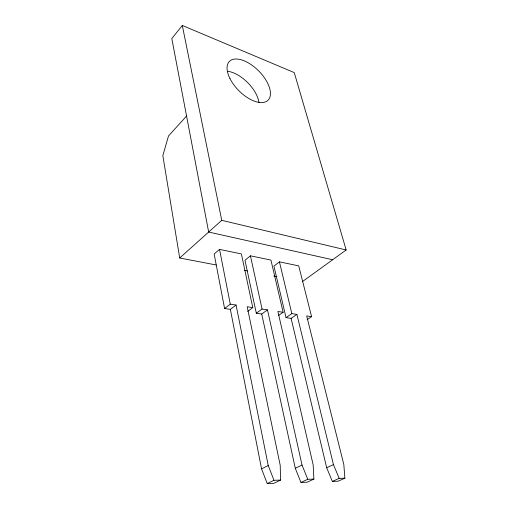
<?xml version="1.0" encoding="UTF-8"?>
<svg xmlns="http://www.w3.org/2000/svg" width="509" height="509" viewBox="0 0 509 509"><rect width="100%" height="100%" fill="white"/><g stroke="black" fill="none" stroke-linecap="round" stroke-linejoin="round"><path stroke-width="0.76" d="M302.518 281.515L346.165 249.983L294.259 72.609L182.298 25.45L171.807 38.576L208.665 232.047L332.651 259.743M186.561 116.027L168.511 135.967L162.835 155.633L179.709 257.993L216.236 264.992M179.709 257.993L221.746 220.321L346.165 249.983M219.538 249.385L214.149 254.004L224.584 308.511L230.361 309.37L236.074 305.044L268.224 465.506L273.976 480.292L280.554 480.095L280.217 465.341L247.196 306.755L252.782 307.614L241.393 253.934L219.538 249.385L230.284 304.153L224.584 308.511M250.428 255.817L244.975 260.239L256.307 313.22L261.715 314.021L267.486 309.879L302.022 465.041L307.78 479.287L313.888 479.103L313.162 464.889L277.901 311.476L283.131 312.284L270.941 260.086L250.428 255.817L262.071 309.046L256.307 313.22M279.435 261.855L273.931 266.099L286.026 317.635L291.097 318.386L296.912 314.403L333.44 464.615L339.191 478.352L344.879 478.18L343.817 464.475L306.679 315.904L311.591 316.662L298.719 265.87L279.435 261.855L291.835 313.62L296.912 314.403M247.673 311.374L252.782 307.614M278.62 315.44L283.131 312.284M286.026 317.635L291.835 313.62M307.054 319.697L311.591 316.662M280.554 480.095L273.778 483.334L267.206 483.55L261.556 468.878L268.224 465.506M313.888 479.103L307.061 482.233L300.959 482.437L295.296 468.299L302.022 465.041M267.206 483.55L273.976 480.292M344.879 478.18L338.033 481.215L332.345 481.399L326.683 467.758L333.44 464.615M300.959 482.437L307.78 479.287M332.345 481.399L339.191 478.352M230.284 304.153L236.074 305.044M262.071 309.046L267.486 309.879M244.218 270.349L247.329 270.947M273.753 276.012L276.864 276.603M291.097 318.386L326.683 467.758M261.715 314.021L295.296 468.299M182.298 25.45L221.746 220.321M230.361 309.37L261.556 468.878M227.987 71.292A26.952 14.233 44.9 0 1 258.935 102.341M229.973 78.602A27.384 14.004 45.2 0 0 267.569 100.648A27.384 14.004 45.2 0 0 248.723 63.097A27.384 14.004 45.2 0 0 229.973 78.602"/></g></svg>
